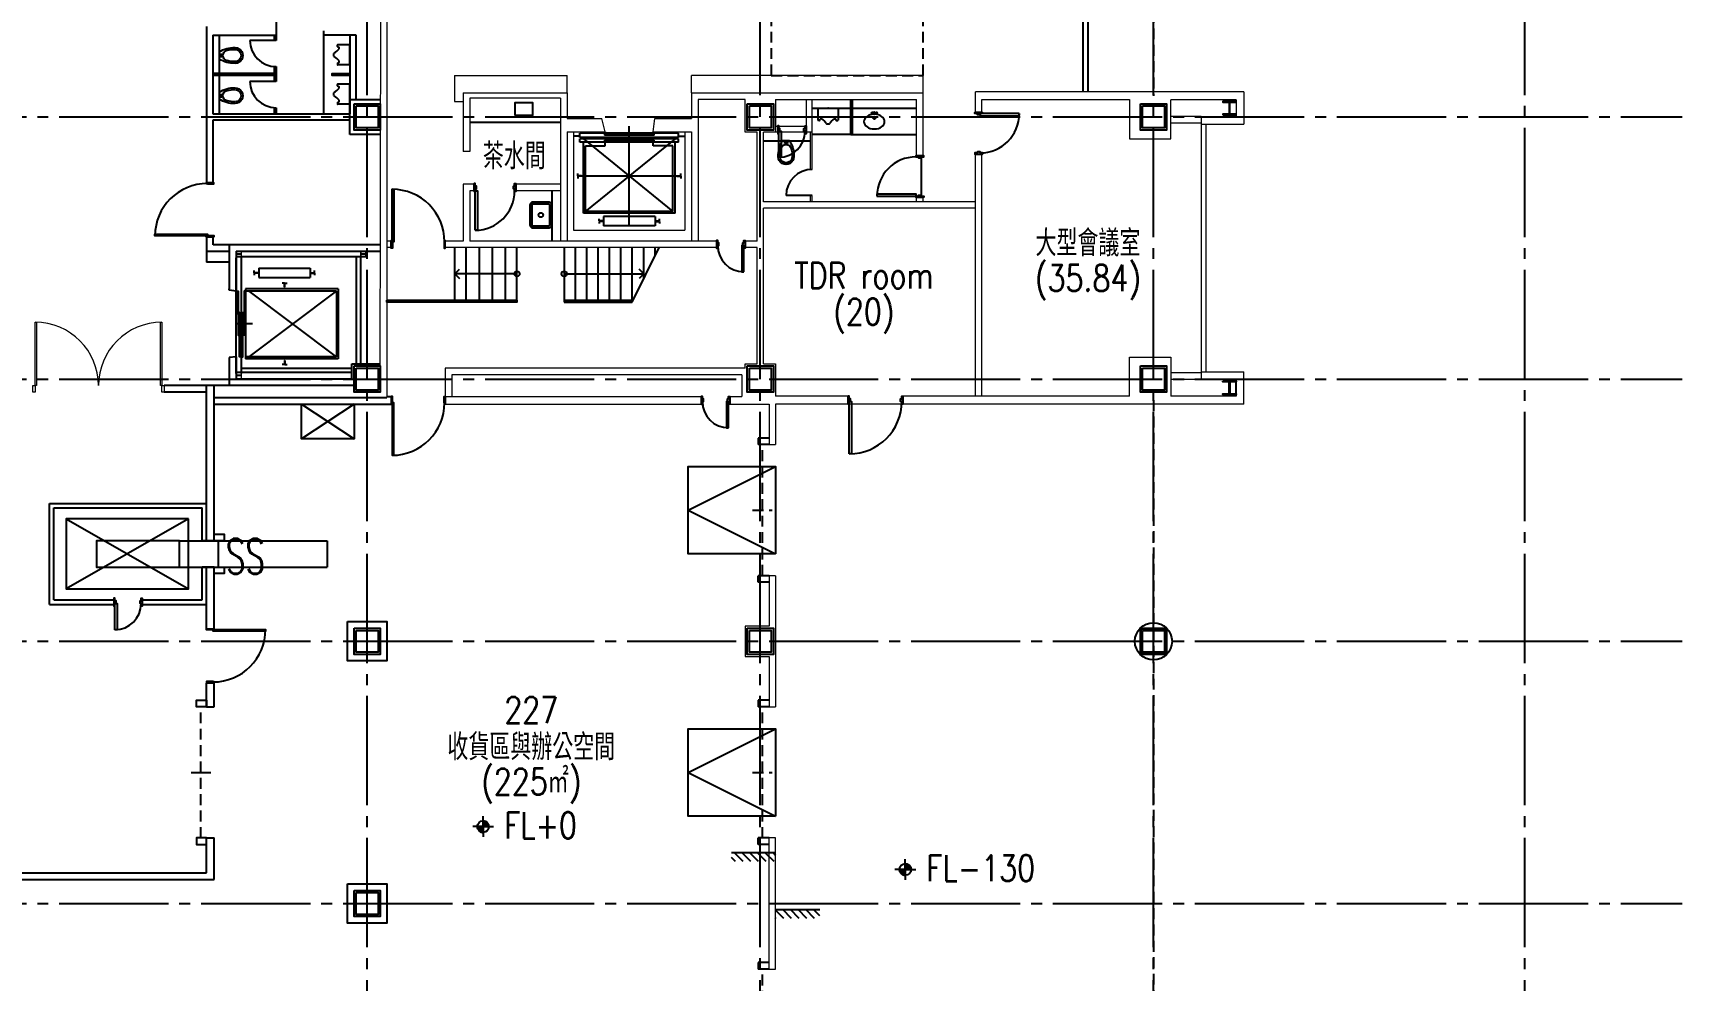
# Model space of a CAD drawing. Header units: millimetres. Extents: x -25195 to 195597, y 6477 to 112111.
# Drawn here: x 23595 to 27370, y 13775 to 15942 of the extents above; entities that cross this region are included whole.
import ezdxf
from ezdxf.enums import TextEntityAlignment as Align

# ---------------------------------------------------------------- set-up
doc = ezdxf.new("R2010")
doc.units = ezdxf.units.MM
doc.header["$LTSCALE"] = 100
doc.linetypes.add('X-N-FAB-L10$0$COL-CEN-LIN', pattern=[3.25, 2.5, -0.25, 0.25, -0.25])
doc.linetypes.add('X-N-FAB-L10$0$HIDDEN', pattern=[0.375, 0.25, -0.125])
for name, color, linetype in [('0-XREF', 7, 'Continuous'), ('X-N-FAB-L10$0$08', 8, 'Continuous'), ('X-N-FAB-L10$0$4', 8, 'Continuous'), ('X-N-FAB-L10$0$A-WALL-IN', 8, 'Continuous'), ('X-N-FAB-L10$0$BLOCK', 8, 'Continuous'), ('X-N-FAB-L10$0$CCL', 8, 'X-N-FAB-L10$0$COL-CEN-LIN'), ('X-N-FAB-L10$0$COL-S', 8, 'Continuous'), ('X-N-FAB-L10$0$DOOR', 8, 'Continuous'), ('X-N-FAB-L10$0$TXT-CODE', 8, 'Continuous')]:
    doc.layers.add(name, color=color, linetype=linetype)
doc.layers.add('X-N-FAB-L10$0$STEEL1', color=8, linetype='Continuous', lineweight=0)
doc.styles.add('X-N-FAB-L10$0$CHINA', font='simplex.shx', dxfattribs={"width": 0.75, "bigfont": 'chineset.shx'})
doc.styles.add('X-N-FAB-L10$0$JEH', font='SIMPLEX.shx', dxfattribs={"bigfont": 'genie.shx'})

# ---------------------------------------------------------------- blocks, each defined once
blk = doc.blocks.new('X-N-FAB-L10$0$A$C467ba2ca')
at = {"layer": 'X-N-FAB-L10$0$CCL'}
for p, q in [((-2650, 0), (-2650, 9160)), ((-1750, 0), (-1750, 9160)), ((-850, 0), (-850, 9160)), ((0, 0), (0, 9160)), ((-27730, 5150), (360, 5150)), ((-27730, 4550), (360, 4550)), ((-27730, 3950), (360, 3950)), ((-27730, 3350), (360, 3350))]:
    blk.add_line(p, q, dxfattribs=at)
at = {"layer": 'X-N-FAB-L10$0$COL-S'}
for points in [[(-2680, 5180), (-2620, 5180), (-2620, 5120), (-2680, 5120)], [(-2675, 5175), (-2625, 5175), (-2625, 5125), (-2675, 5125)], [(-1780, 5180), (-1720, 5180), (-1720, 5120), (-1780, 5120)], [(-1775, 5175), (-1725, 5175), (-1725, 5125), (-1775, 5125)], [(-880, 5180), (-820, 5180), (-820, 5120), (-880, 5120)], [(-875, 5175), (-825, 5175), (-825, 5125), (-875, 5125)], [(-2680, 4580), (-2620, 4580), (-2620, 4520), (-2680, 4520)], [(-2675, 4575), (-2625, 4575), (-2625, 4525), (-2675, 4525)], [(-1780, 4580), (-1720, 4580), (-1720, 4520), (-1780, 4520)], [(-1775, 4575), (-1725, 4575), (-1725, 4525), (-1775, 4525)], [(-880, 4580), (-820, 4580), (-820, 4520), (-880, 4520)], [(-875, 4575), (-825, 4575), (-825, 4525), (-875, 4525)], [(-2680, 3980), (-2620, 3980), (-2620, 3920), (-2680, 3920)], [(-2675, 3975), (-2625, 3975), (-2625, 3925), (-2675, 3925)], [(-1780, 3980), (-1720, 3980), (-1720, 3920), (-1780, 3920)], [(-1775, 3975), (-1725, 3975), (-1725, 3925), (-1775, 3925)], [(-880, 3980), (-820, 3980), (-820, 3920), (-880, 3920)], [(-875, 3975), (-825, 3975), (-825, 3925), (-875, 3925)], [(-2680, 3380), (-2620, 3380), (-2620, 3320), (-2680, 3320)], [(-2675, 3375), (-2625, 3375), (-2625, 3325), (-2675, 3325)]]:
    blk.add_lwpolyline(points, close=True, dxfattribs=at)
blk = doc.blocks.new('X-N-FAB-L10$0$A$C4DFC7D4D')
at = {"layer": 'X-N-FAB-L10$0$STEEL1'}
blk.add_lwpolyline([(0, 0), (0, 150), (11, 150), (11, 79), (139, 79), (139, 150), (150, 150), (150, 0), (139, 0), (139, 71), (11, 71), (11, 0)], close=True, dxfattribs=at)
blk = doc.blocks.new('X-N-FAB-L10$0$CIR')
blk.add_circle((0, 14.1), 10.5)
blk = doc.blocks.new('X-N-FAB-L10$0$A$C5b9bb6f0')
at = {"layer": 'X-N-FAB-L10$0$08', "linetype": 'X-N-FAB-L10$0$HIDDEN'}
for p, q in [((28829.1, 9254), (28829.1, 6962)), ((28829.1, 6266), (28829.1, 3374))]:
    blk.add_line(p, q, dxfattribs=at)
at = {"layer": 'X-N-FAB-L10$0$08'}
for p, q in [((26820.6, 7211), (26820.6, 7101)), ((26661.6, 7121), (26661.6, 6763.4)), ((26675.6, 7101), (26820.6, 7101)), ((26675.6, 7101), (26675.6, 6921)), ((26690.6, 7101), (26690.6, 7013)), ((26816.6, 7101), (26816.6, 7089)), ((26820.6, 7101), (26820.6, 7089)), ((26929.1, 7111), (26929.1, 7101)), ((27004.1, 7101), (26929.1, 7101)), ((26929.1, 7101), (26929.1, 6921)), ((26989.1, 7101), (26989.1, 6954)), ((27004.1, 6954), (27004.1, 7101)), ((26690.6, 7062.5), (26690.6, 7046.5)), ((26820.6, 7089), (26760.6, 7089)), ((26961.1, 7075.4), (26961.1, 7078.5)), ((26961.4, 7074.9), (26963.9, 7073.7)), ((26989.1, 7079), (26961.6, 7079)), ((26989.1, 7033), (26989.1, 7079)), ((26692.6, 7051.5), (26692.6, 7057.5)), ((26692.6, 7057.5), (26696.6, 7057.5)), ((26696.6, 7051.5), (26692.6, 7051.5)), ((26696.6, 7057.5), (26696.6, 7051.5)), ((26816.6, 7029), (26816.6, 7013)), ((26820.6, 7029), (26820.6, 7009)), ((26953.1, 7053.1), (26953.1, 7059)), ((26961.1, 7036.7), (26961.1, 7033.5)), ((26961.4, 7037.2), (26963.9, 7038.3)), ((26989.1, 7033), (26961.6, 7033)), ((26820.6, 7013), (26675.6, 7013)), ((26820.6, 7009), (26675.6, 7009)), ((26690.6, 7009), (26690.6, 6921)), ((26820.6, 6995), (26760.6, 6995)), ((26816.6, 7009), (26816.6, 6995)), ((26820.6, 7009), (26820.6, 6995)), ((26961.1, 6985.4), (26961.1, 6988.5)), ((26961.4, 6984.9), (26963.9, 6983.7)), ((26989.1, 6989), (26961.6, 6989)), ((26989.1, 6943), (26989.1, 6989)), ((26690.6, 6970.5), (26690.6, 6954.5)), ((26692.6, 6959.5), (26692.6, 6965.5)), ((26692.6, 6965.5), (26696.6, 6965.5)), ((26696.6, 6959.5), (26692.6, 6959.5)), ((26696.6, 6965.5), (26696.6, 6959.5)), ((26953.1, 6963.1), (26953.1, 6969)), ((26961.1, 6946.7), (26961.1, 6943.5)), ((26961.4, 6947.2), (26963.9, 6948.3)), ((26989.1, 6874), (26989.1, 6954)), ((26989.1, 6954), (27059.1, 6954)), ((26989.1, 6954), (27004.1, 6954)), ((26989.1, 6954), (26989.1, 6921)), ((28136.1, 6874), (28136.1, 6954)), ((28140.1, 6874), (28140.1, 6954)), ((26675.6, 6921), (26989.1, 6921)), ((26816.6, 6935), (26816.6, 6921)), ((26820.6, 6935), (26820.6, 6921)), ((26989.1, 6943), (26961.6, 6943)), ((28048.1, 6934), (28136.1, 6934)), ((28061.1, 6934), (28061.1, 6906.5)), ((28061.1, 6934), (28107.1, 6934)), ((28065.3, 6906.3), (28066.4, 6908.8)), ((28103, 6906.3), (28101.8, 6908.9)), ((28107.1, 6934), (28107.1, 6906.5)), ((28140.1, 6934), (28286.6, 6934)), ((26676.6, 6907), (26989.1, 6907)), ((26676.6, 6763.4), (26676.6, 6907)), ((26989.1, 6874), (26989.1, 6907)), ((27059.1, 6874), (26989.1, 6874)), ((27264.1, 6902), (27471.6, 6902)), ((27742.1, 6877), (27516.1, 6877)), ((27516.1, 6867), (27516.1, 6877)), ((27686.1, 6876), (27572.1, 6876)), ((27572.1, 6876), (27572.1, 6872.5)), ((27686.1, 6872.5), (27572.1, 6872.5)), ((27574.1, 6880), (27574.1, 6877)), ((27629.1, 6664.9), (27629.1, 6892.5)), ((27684.1, 6880), (27684.1, 6877)), ((27686.1, 6872.5), (27686.1, 6876)), ((27742.1, 6867), (27742.1, 6877)), ((27969.1, 6892), (27969.1, 6879)), ((28034.1, 6891.9), (28034.1, 6878.9)), ((28136.1, 6874), (28048.1, 6874)), ((28064.8, 6906), (28061.6, 6906)), ((28081.2, 6898), (28087.1, 6898)), ((28103.4, 6906), (28106.6, 6906)), ((28136.1, 6874), (28286.6, 6874)), ((27516.1, 6870), (27501.6, 6870)), ((27742.1, 6867), (27516.1, 6867)), ((27742.1, 6864), (27516.1, 6864)), ((27516.1, 6856), (27516.1, 6864)), ((27742.1, 6856), (27516.1, 6856)), ((27524.1, 6693.4), (27734.6, 6864)), ((27524.1, 6864), (27729.1, 6697.8)), ((27524.1, 6693.4), (27524.1, 6856)), ((27529.1, 6697.8), (27529.1, 6847.8)), ((27529.1, 6847.8), (27574.1, 6847.8)), ((27686.1, 6860.5), (27572.1, 6860.5)), ((27572.1, 6860.5), (27572.1, 6857)), ((27686.1, 6857), (27572.1, 6857)), ((27574.1, 6847.8), (27574.1, 6856)), ((27684.1, 6847.8), (27684.1, 6856)), ((27729.1, 6847.8), (27684.1, 6847.8)), ((27686.1, 6857), (27686.1, 6860.5)), ((27729.1, 6697.8), (27729.1, 6847.8)), ((27734.1, 6693.4), (27734.1, 6856)), ((27742.1, 6870), (27756.6, 6870)), ((27742.1, 6856), (27742.1, 6864)), ((27938.1, 6859), (28044.1, 6859)), ((27996.1, 6859), (27980.1, 6859)), ((27985.1, 6853), (27985.1, 6857)), ((27985.1, 6857), (27991.1, 6857)), ((27991.1, 6853), (27985.1, 6853)), ((27991.1, 6857), (27991.1, 6853)), ((26661.6, 6763.4), (26676.6, 6763.4)), ((26661.6, 6763.4), (26676.6, 6763.4)), ((27511.1, 6779.2), (27511.1, 6784.2)), ((27520.1, 6779.2), (27511.1, 6779.2)), ((27520.1, 6778.2), (27511.1, 6778.2)), ((27511.1, 6778.2), (27511.1, 6773.2)), ((27520.1, 6778.2), (27520.1, 6779.2)), ((27738.1, 6778.7), (27520.1, 6778.7)), ((27738.1, 6779.2), (27747.1, 6779.2)), ((27738.1, 6778.2), (27738.1, 6779.2)), ((27738.1, 6778.2), (27747.1, 6778.2)), ((27747.1, 6779.2), (27747.1, 6784.2)), ((27747.1, 6778.2), (27747.1, 6773.2)), ((27451.6, 6745), (27451.6, 6630)), ((27401.7, 6712.4), (27401.7, 6666.7)), ((27405.9, 6712.4), (27405.9, 6666.7)), ((27445.4, 6718.7), (27407.9, 6718.7)), ((27445.4, 6714.5), (27407.9, 6714.5)), ((27447.5, 6666.7), (27447.5, 6712.4)), ((27451.6, 6666.7), (27451.6, 6712.4)), ((27734.1, 6693.4), (27524.1, 6693.4)), ((27729.1, 6697.8), (27529.1, 6697.8)), ((27688.1, 6685.9), (27570.1, 6685.9)), ((27570.1, 6685.9), (27570.1, 6664.9)), ((27688.1, 6685.9), (27688.1, 6664.9)), ((27407.9, 6664.6), (27445.4, 6664.6)), ((27407.9, 6660.4), (27445.4, 6660.4)), ((27560.1, 6675.9), (27560.1, 6680.9)), ((27569.1, 6675.9), (27560.1, 6675.9)), ((27560.1, 6674.9), (27560.1, 6669.9)), ((27569.1, 6674.9), (27560.1, 6674.9)), ((27569.1, 6674.9), (27569.1, 6675.9)), ((27688.1, 6664.9), (27570.1, 6664.9)), ((27689.1, 6674.9), (27689.1, 6675.9)), ((27689.1, 6675.9), (27698.1, 6675.9)), ((27689.1, 6674.9), (27698.1, 6674.9)), ((27698.1, 6675.9), (27698.1, 6680.9)), ((27698.1, 6674.9), (27698.1, 6669.9)), ((26661.6, 6639.5), (26661.6, 6581.5)), ((26676.6, 6639.5), (26661.6, 6639.5)), ((26661.6, 6639.5), (26676.6, 6639.5)), ((26676.6, 6639.5), (26661.6, 6639.5)), ((26661.6, 6606.5), (26714.1, 6606.5)), ((26676.6, 6621.5), (26676.6, 6639.5)), ((27059.1, 6621.5), (26676.6, 6621.5)), ((26714.1, 6520.2), (26714.1, 6621.5)), ((26729.1, 6606.5), (27059.1, 6606.5)), ((26729.1, 6606.5), (26729.1, 6515.2)), ((27230.1, 6495), (27230.1, 6615)), ((27256.1, 6495), (27256.1, 6615)), ((27286.1, 6495), (27286.1, 6615)), ((27316.1, 6495), (27316.1, 6615)), ((27346.1, 6495), (27346.1, 6615)), ((27372.1, 6495), (27372.1, 6615)), ((27480.1, 6615), (27480.1, 6490)), ((27506.1, 6495), (27506.1, 6615)), ((27532.1, 6495), (27532.1, 6615)), ((27558.1, 6495), (27558.1, 6615)), ((27584.1, 6495), (27584.1, 6615)), ((27610.1, 6495), (27610.1, 6615)), ((27635.6, 6490), (27697.3, 6615)), ((27636.1, 6495), (27636.1, 6615)), ((27662.1, 6543.8), (27662.1, 6615)), ((27688.1, 6596.5), (27688.1, 6615)), ((26714.1, 6581.5), (26661.6, 6581.5)), ((27026.6, 6594), (26729.1, 6594)), ((26729.1, 6326.5), (26729.1, 6591.5)), ((26741.6, 6326.5), (26741.6, 6591.5)), ((27004.1, 6594), (27004.1, 6349)), ((27014.1, 6594), (27014.1, 6349)), ((26770.8, 6557.5), (26770.8, 6562.5)), ((26779.8, 6557.5), (26770.8, 6557.5)), ((26779.8, 6556.5), (26770.8, 6556.5)), ((26770.8, 6556.5), (26770.8, 6551.5)), ((26779.8, 6557.5), (26779.8, 6556.5)), ((26780.8, 6567.5), (26898.8, 6567.5)), ((26780.8, 6567.5), (26780.8, 6546.5)), ((26780.8, 6546.5), (26898.8, 6546.5)), ((26839.8, 6533.3), (26834.8, 6533.3)), ((26839.8, 6524.3), (26839.8, 6533.3)), ((26840.8, 6533.3), (26845.8, 6533.3)), ((26840.8, 6524.3), (26840.8, 6533.3)), ((26898.8, 6567.5), (26898.8, 6546.5)), ((26899.8, 6557.5), (26899.8, 6556.5)), ((26899.8, 6557.5), (26908.8, 6557.5)), ((26899.8, 6556.5), (26908.8, 6556.5)), ((26908.8, 6557.5), (26908.8, 6562.5)), ((26908.8, 6556.5), (26908.8, 6551.5)), ((27230.1, 6555), (27240.7, 6565.6)), ((27372.1, 6555), (27230.1, 6555)), ((27230.1, 6555), (27240.7, 6544.4)), ((27480.1, 6555), (27662.1, 6555)), ((27662.1, 6555), (27651.5, 6565.6)), ((27662.1, 6555), (27651.5, 6544.4)), ((26713.1, 6520.3), (26714.1, 6520.3)), ((26713.1, 6517.3), (26713.1, 6520.3)), ((26729.1, 6515.3), (26713.1, 6517.3)), ((26750.5, 6520.3), (26750.5, 6360.3)), ((26963.1, 6520.3), (26750.5, 6520.3)), ((26758.7, 6515.3), (26750.5, 6515.3)), ((26958.7, 6365.3), (26758.7, 6515.3)), ((26758.7, 6365.3), (26958.7, 6515.3)), ((26958.7, 6515.3), (26758.7, 6515.3)), ((26758.7, 6515.3), (26758.7, 6515.3)), ((26840.8, 6524.3), (26839.8, 6524.3)), ((26958.7, 6515.3), (26958.7, 6365.3)), ((26963.1, 6520.3), (26963.1, 6360.3)), ((27480.1, 6495), (27638.1, 6495)), ((27480.1, 6490), (27635.6, 6490)), ((26766.8, 6440.2), (26729.2, 6440.2)), ((26729.1, 6365.3), (26713.1, 6363.3)), ((26713.1, 6363.3), (26713.1, 6360.3)), ((26713.1, 6360.3), (26714.1, 6360.3)), ((26714.1, 6299), (26714.1, 6360.3)), ((26729.1, 6365.3), (26729.1, 6314)), ((26758.7, 6365.3), (26750.5, 6365.3)), ((26963.1, 6360.3), (26750.5, 6360.3)), ((26958.7, 6365.3), (26758.7, 6365.3)), ((26758.7, 6365.3), (26758.7, 6365.3)), ((26839.8, 6347.3), (26834.8, 6347.3)), ((26840.8, 6356.3), (26839.8, 6356.3)), ((26839.8, 6356.3), (26839.8, 6347.3)), ((26840.8, 6356.3), (26840.8, 6347.3)), ((26840.8, 6347.3), (26845.8, 6347.3)), ((26994.1, 6349), (27059.1, 6349)), ((26994.1, 6314), (26994.1, 6349)), ((26994.1, 6329), (26729.1, 6329)), ((26994.1, 6314), (26729.1, 6314)), ((26741.6, 6339), (26994.1, 6339)), ((29018.1, 6275), (29018.1, 6313)), ((27059.1, 6299), (27054.1, 6299)), ((26879.1, 6257), (26999.1, 6177)), ((26999.1, 6257), (26879.1, 6177)), ((27764.1, 6014), (27964.1, 6114)), ((27764.1, 6014), (27964.1, 5914)), ((26619.8, 5994), (26339.7, 5834)), ((26339.7, 5994), (26619.8, 5834)), ((26599.8, 5944), (26937.8, 5944)), ((26678.6, 5944), (26651.6, 5944)), ((26937.8, 5944), (26937.8, 5884)), ((26599.8, 5884), (26937.8, 5884)), ((26678.6, 5884), (26651.6, 5884)), ((27764.1, 5414), (27964.1, 5514)), ((27764.1, 5414), (27964.1, 5314)), ((27964.1, 5230.1), (27863.1, 5230.1)), ((27872.1, 5210.1), (27863.1, 5219.2)), ((27889.8, 5210.1), (27869.8, 5230.1)), ((27907.5, 5210.1), (27887.5, 5230.1)), ((27925.2, 5210.1), (27905.2, 5230.1)), ((27942.8, 5210.1), (27922.8, 5230.1)), ((27960.5, 5210.1), (27940.5, 5230.1)), ((27964.1, 5224.2), (27958.2, 5230.1)), ((27964.1, 5100.1), (28065.2, 5100.1)), ((27982.6, 5080.1), (27964.1, 5098.6)), ((28000.3, 5080.1), (27980.3, 5100.1)), ((28018, 5080.1), (27998, 5100.1)), ((28035.7, 5080.1), (28015.7, 5100.1)), ((28053.3, 5080.1), (28033.3, 5100.1)), ((28065.2, 5086), (28051, 5100.1)), ((27964.9, 5080.1), (27964.1, 5080.9))]:
    blk.add_line(p, q, dxfattribs=at)
blk.add_lwpolyline([(26989.1, 7009), (26949.1, 7009), (26949.1, 7013), (26989.1, 7013)], dxfattribs=at)
for points in [[(27367.6, 6917), (27367.6, 6947), (27407.6, 6947), (27407.6, 6917)], [(26660.3, 6761.5), (26663.3, 6761.5), (26663.3, 6760.5), (26677.9, 6760.5), (26677.9, 6763.4), (26660.3, 6763.4)], [(26663.3, 6641.5), (26543.3, 6641.5), (26543.3, 6645.4), (26663.3, 6645.4)], [(26660.3, 6641.5), (26663.3, 6641.5), (26663.3, 6642.5), (26677.9, 6642.5), (26677.9, 6639.5), (26660.3, 6639.5)], [(26730.5, 6463.6), (26730.5, 6515.3), (26733.5, 6515.3), (26733.5, 6463.6)], [(26750.5, 6463.6), (26750.5, 6515.3), (26747.5, 6515.3), (26747.5, 6463.6)], [(27074.1, 6495), (27372.1, 6495), (27372.1, 6490), (27074.1, 6490), (27074.1, 6495)], [(26733.5, 6466.1), (26733.5, 6414.4), (26736.5, 6414.4), (26736.5, 6466.1)], [(26747.5, 6466.1), (26747.5, 6414.4), (26744.5, 6414.4), (26744.5, 6466.1)], [(26739.5, 6416.9), (26739.5, 6365.2), (26736.5, 6365.2), (26736.5, 6416.9)], [(26741.5, 6416.9), (26741.5, 6365.2), (26744.5, 6365.2), (26744.5, 6416.9)], [(26999.1, 6344), (27059.1, 6344), (27059.1, 6284), (26999.1, 6284)], [(27004.1, 6339), (27054.1, 6339), (27054.1, 6289), (27004.1, 6289)], [(26879.1, 6257), (26999.1, 6257), (26999.1, 6177), (26879.1, 6177)], [(27964.1, 5914), (27764.1, 5914), (27764.1, 6114), (27964.1, 6114)], [(26619.8, 5994), (26339.7, 5994), (26339.7, 5834), (26619.8, 5834)], [(26599.8, 5944), (26409.8, 5944), (26409.8, 5884), (26599.8, 5884)], [(26984.1, 5759), (27074.1, 5759), (27074.1, 5669), (26984.1, 5669)], [(28800.6, 5742.5), (28857.6, 5742.5), (28857.6, 5685.5), (28800.6, 5685.5)], [(28804.1, 5739), (28854.1, 5739), (28854.1, 5689), (28804.1, 5689)], [(27964.1, 5314), (27764.1, 5314), (27764.1, 5514), (27964.1, 5514)], [(26984.1, 5159), (27074.1, 5159), (27074.1, 5069), (26984.1, 5069)]]:
    blk.add_lwpolyline(points, close=True, dxfattribs=at)
for points in [[(28988.1, 6919), (29018.1, 6919), (29018.1, 6920.5), (29004.5, 6920.5, -0.414214), (29003.6, 6921.4), (29003.6, 6946.7, -0.414214), (29004.5, 6947.5), (29018.1, 6947.5), (29018.1, 6949), (28988.1, 6949), (28988.1, 6947.5), (29001.8, 6947.5, -0.414214), (29002.6, 6946.7), (29002.6, 6921.4, -0.414214), (29001.8, 6920.5), (28988.1, 6920.5), (28988.1, 6919)], [(28988.1, 6309), (29018.1, 6309), (29018.1, 6307.5), (29004.5, 6307.5, 0.414214), (29003.6, 6306.7), (29003.6, 6281.4, 0.414214), (29004.5, 6280.5), (29018.1, 6280.5), (29018.1, 6279), (28988.1, 6279), (28988.1, 6280.5), (29001.8, 6280.5, 0.414214), (29002.6, 6281.4), (29002.6, 6306.7, 0.414214), (29001.8, 6307.5), (28988.1, 6307.5), (28988.1, 6309)]]:
    blk.add_lwpolyline(points, format="xyb", close=True, dxfattribs=at)
for centre, radius in [((26989.1, 7056), 0.2), ((26989.1, 6966), 0.2), ((28084.1, 6934), 0.2), ((27372.1, 6555), 6), ((27480.1, 6555), 6), ((28829.1, 5714), 42.5)]:
    blk.add_circle(centre, radius, dxfattribs=at)
for centre, radius, start, end in [((26820.6, 7089), 60, 180, 270), ((26954.6, 7059), 1.5, 122.255, 180), ((26930.1, 7097.9), 44.5, 302.256, 321.287), ((26961.6, 7078.5), 0.5, 90, 180), ((26961.6, 7075.4), 0.5, 180, 245.373), ((26962.9, 7071.6), 2.4, 321.287, 65.3743), ((26954.6, 7053.1), 1.5, 180, 237.745), ((26930.1, 7014.2), 44.5, 38.7129, 57.7443), ((26961.6, 7036.7), 0.5, 114.627, 180), ((26961.6, 7033.5), 0.5, 180, 270), ((26962.9, 7040.5), 2.4, 294.626, 38.7131), ((26820.6, 6995), 60, 180, 270), ((26961.6, 6988.5), 0.5, 90, 180), ((26961.6, 6985.4), 0.5, 180, 245.373), ((26962.9, 6981.6), 2.4, 321.287, 65.3743), ((26954.6, 6969), 1.5, 122.255, 180), ((26954.6, 6963.1), 1.5, 180, 237.745), ((26930.1, 7007.9), 44.5, 302.256, 321.287), ((26930.1, 6924.2), 44.5, 38.7129, 57.7443), ((26961.6, 6946.7), 0.5, 114.627, 180), ((26962.9, 6950.5), 2.4, 294.626, 38.7131), ((26961.6, 6943.5), 0.5, 180, 270), ((28068.6, 6907.8), 2.4, 51.2869, 155.374), ((28042.3, 6875), 44.5, 32.2557, 51.2871), ((28126, 6875), 44.5, 128.713, 147.744), ((28099.7, 6907.8), 2.4, 24.6257, 128.713), ((28061.6, 6906.5), 0.5, 180, 270), ((28064.8, 6906.5), 0.5, 270, 335.373), ((28081.2, 6899.5), 1.5, 212.255, 270), ((28087.1, 6899.5), 1.5, 270, 327.745), ((28103.4, 6906.5), 0.5, 204.627, 270), ((28106.6, 6906.5), 0.5, 270, 0), ((26663.3, 6641.5), 120, 90, 180)]:
    blk.add_arc(centre, radius, start, end, dxfattribs=at)
at = {"layer": 'X-N-FAB-L10$0$08', "extrusion": (0, 0, -1)}
for centre, major_axis, start_param, end_param in [((26724.4, 7010.9), (43.6, 43.6), 4.919273, 5.534407), ((26710.7, 7054.5), (-8.5, 8.5), 4.096184, 6.89939), ((26724.4, 7010.9), (40.8, 40.8), 5.221521, 5.534407), ((26726.6, 7054.5), (12.7, 12.7), 5.497787, 8.63938), ((26726.6, 7054.5), (9.9, 9.9), 5.497787, 8.63938), ((26724.4, 7098.2), (-43.6, 43.6), 3.890371, 4.505505), ((26724.4, 7098.2), (-40.8, 40.8), 3.890371, 4.203257), ((26724.4, 6918.9), (43.6, 43.6), 4.919273, 5.534407), ((26724.4, 7006.2), (-43.6, 43.6), 3.890371, 4.505505), ((26710.7, 6962.5), (-8.5, 8.5), 4.096184, 6.89939), ((26724.4, 6918.9), (40.8, 40.8), 5.221521, 5.534407), ((26724.4, 7006.2), (-40.8, 40.8), 3.890371, 4.203257), ((26726.6, 6962.5), (12.7, 12.7), 5.497787, 8.63938), ((26726.6, 6962.5), (9.9, 9.9), 5.497787, 8.63938), ((28031.8, 6825.3), (9.2, 61), 4.525666, 5.1408), ((28031.8, 6825.3), (2.2, 57.7), 4.636853, 4.949739), ((27988.1, 6839), (-8.5, 8.5), 5.66698, 8.470187), ((27944.5, 6825.3), (-43.6, 43.6), 1.777681, 2.392815), ((27944.5, 6825.3), (-40.8, 40.8), 2.079929, 2.392815), ((27988.1, 6823), (-12.7, 12.7), 2.356194, 5.497787), ((27988.1, 6823), (-9.9, 9.9), 2.356194, 5.497787)]:
    blk.add_ellipse(centre, major_axis=major_axis, ratio=1, start_param=start_param, end_param=end_param, dxfattribs=at)
at = {"layer": 'X-N-FAB-L10$0$08'}
for centre, major_axis in [((28185.1, 6923.8), (-1, 1)), ((28190.1, 6912.1), (-2.13, 2.13)), ((28190.1, 6923.8), (1.07, 1.07)), ((28195.1, 6923.8), (-1, 1)), ((27426.7, 6689.5), (3.68, 3.68))]:
    blk.add_ellipse(centre, major_axis=major_axis, ratio=1, dxfattribs=at)
for centre, major_axis, start_param, end_param in [((27407.9, 6712.4), (-4.41, 4.41), -0.785398, 0.785398), ((27407.9, 6712.4), (-1.47, 1.47), -0.785398, 0.785398), ((27445.4, 6712.4), (4.41, 4.41), 5.497787, 7.068583), ((27445.4, 6712.4), (1.47, 1.47), 5.497787, 7.068583), ((27407.9, 6666.7), (4.41, 4.41), 2.356194, 3.926991), ((27407.9, 6666.7), (-1.47, 1.47), 0.785398, 2.356194), ((27445.4, 6666.7), (1.47, 1.47), 3.926991, 5.497787), ((27445.4, 6666.7), (4.41, 4.41), 3.926991, 5.497787)]:
    blk.add_ellipse(centre, major_axis=major_axis, ratio=1, start_param=start_param, end_param=end_param, dxfattribs=at)
for p in [(26989.1, 7056), (26989.1, 6966), (28084.1, 6934)]:
    blk.add_point(p, dxfattribs=at)
at = {"layer": 'X-N-FAB-L10$0$A-WALL-IN', "lineweight": 0}
for p, q in [((27059.1, 6299), (27062.1, 8154)), ((27074.1, 8154), (27074.1, 6272)), ((27229.1, 7009), (27486.6, 7009)), ((27229.1, 7009), (27229.1, 6949)), ((27486.6, 6969), (27486.6, 7009)), ((28301.6, 7009), (27771.6, 7009)), ((27771.6, 6969), (27771.6, 7009)), ((28301.6, 6969), (28301.6, 7009)), ((27229.1, 6949), (27249.1, 6949)), ((27249.1, 6969), (27486.6, 6969)), ((27249.1, 6969), (27249.1, 6835)), ((27471.6, 6957), (27264.1, 6957)), ((27264.1, 6957), (27264.1, 6835)), ((27471.6, 6957), (27471.6, 6630)), ((27486.6, 6969), (27486.6, 6910)), ((27771.6, 6969), (28301.6, 6969)), ((27771.6, 6969), (27771.6, 6910)), ((27786.6, 6954), (27786.6, 6630)), ((27894.1, 6954), (27786.6, 6954)), ((27894.1, 6879), (27894.1, 6954)), ((27964.1, 6954), (27964.1, 6879)), ((27964.1, 6954), (28286.6, 6954)), ((28035.1, 6892), (28035.1, 6954)), ((28048.1, 6879), (28048.1, 6954)), ((28286.6, 6825), (28286.6, 6954)), ((28301.6, 6825), (28301.6, 6969)), ((28679.1, 6971), (28421.6, 6971)), ((28421.6, 6924), (28421.6, 6971)), ((28436.6, 6954), (28774.1, 6954)), ((28436.6, 6924), (28436.6, 6954)), ((29036.1, 6971), (28679.1, 6971)), ((28774.1, 6954), (28774.1, 6864)), ((28869.1, 6864), (28869.1, 6953)), ((29018.1, 6953), (28869.1, 6953)), ((29018.1, 6953), (29018.1, 6915)), ((29036.1, 6971), (29036.1, 6897)), ((27486.6, 6910), (27566.1, 6910)), ((27574.1, 6880), (27566.1, 6910)), ((27684.1, 6880), (27687.9, 6910)), ((27687.9, 6910), (27771.6, 6910)), ((28938.1, 6915), (28869.1, 6915)), ((28938.1, 6915), (28938.1, 6313)), ((28938.1, 6915), (29018.1, 6915)), ((27486.6, 6880), (27486.6, 6630)), ((27486.6, 6880), (27574.1, 6880)), ((27501.6, 6880), (27501.6, 6655)), ((27684.1, 6880), (27771.6, 6880)), ((27756.6, 6880), (27756.6, 6655)), ((27771.6, 6880), (27771.6, 6630)), ((27921.6, 6879), (27894.1, 6879)), ((27921.6, 6630), (27921.6, 6879)), ((27964.1, 6879), (27936.6, 6879)), ((27936.6, 6720), (27936.6, 6879)), ((28035.1, 6892), (27964.1, 6892)), ((28048.1, 6879), (27964.1, 6879)), ((28044.1, 6793.9), (28044.1, 6879)), ((28048.1, 6794), (28048.1, 6879)), ((28938.1, 6900), (28869.1, 6900)), ((28938.1, 6897), (29036.1, 6897)), ((28949.1, 6897), (28949.1, 6331)), ((27264.1, 6835), (27249.1, 6835)), ((28774.1, 6864), (28869.1, 6864)), ((28421.6, 6275), (28421.6, 6829)), ((28436.6, 6275), (28436.6, 6829)), ((27249.1, 6760), (27249.1, 6630)), ((27274.1, 6760), (27249.1, 6760)), ((27471.6, 6760), (27369.1, 6760)), ((27264.1, 6745), (27264.1, 6630)), ((27274.1, 6745), (27264.1, 6745)), ((27471.6, 6745), (27369.1, 6745)), ((28421.6, 6720), (27936.6, 6720)), ((28044.1, 6720), (28044.1, 6734)), ((28048.1, 6720), (28048.1, 6734)), ((28286.6, 6720), (28286.6, 6730)), ((28301.6, 6720), (28301.6, 6730)), ((27936.6, 6349), (27936.6, 6705)), ((28421.6, 6705), (27936.6, 6705)), ((27501.6, 6655), (27756.6, 6655)), ((27084.1, 6630), (27074.1, 6630)), ((27084.1, 6615), (27074.1, 6615)), ((27249.1, 6630), (27208, 6630)), ((27829.1, 6615), (27208, 6615)), ((27829.1, 6630), (27264.1, 6630)), ((27771.6, 6630), (27486.6, 6630)), ((27921.6, 6630), (27894.1, 6630)), ((27921.6, 6615), (27894.1, 6615)), ((27921.6, 6349), (27921.6, 6615)), ((27936.6, 6349), (27964.1, 6349)), ((27964.1, 6349), (27964.1, 6275)), ((28774.1, 6364), (28869.1, 6364)), ((28774.1, 6275), (28774.1, 6364)), ((28869.1, 6364), (28869.1, 6275)), ((27894.1, 6339), (27208, 6339)), ((27208, 6339), (27208, 6257)), ((27886.6, 6324), (27223, 6324)), ((27223, 6324), (27223, 6274)), ((27886.6, 6324), (27886.6, 6274)), ((28938.1, 6328), (28869.1, 6328)), ((28938.1, 6313), (28869.1, 6313)), ((28938.1, 6331), (29036.1, 6331)), ((28938.1, 6313), (29018.1, 6313)), ((29036.1, 6257), (29036.1, 6331)), ((27208, 6274), (27794.1, 6274)), ((27859.1, 6274), (27886.6, 6274)), ((28130.4, 6275), (27964.1, 6275)), ((28774.1, 6275), (28255.4, 6275)), ((29018.1, 6275), (28869.1, 6275)), ((27208, 6257), (27794.1, 6257)), ((27859.1, 6257), (27949.1, 6257)), ((27949.1, 6257), (27949.1, 6164)), ((29036.1, 6257), (27964.1, 6257)), ((27964.1, 6257), (27964.1, 6164)), ((27964.1, 5864), (27949.1, 5864)), ((27949.1, 5864), (27949.1, 5749)), ((27964.1, 5864), (27964.1, 5564)), ((27949.1, 5679), (27949.1, 5564)), ((27964.1, 5264), (27949.1, 5264)), ((27949.1, 4964), (27949.1, 5264)), ((27964.1, 4964), (27964.1, 5264))]:
    blk.add_line(p, q, dxfattribs=at)
at = {"layer": 'X-N-FAB-L10$0$A-WALL-IN'}
for p, q in [((27004.1, 6299), (26661.6, 6299)), ((26661.6, 5944), (26661.6, 6299)), ((26678.6, 5944), (26678.6, 6299)), ((26678.6, 6272), (27074.1, 6272)), ((27074.1, 6274), (27084.1, 6274)), ((26678.6, 6257), (27074.1, 6257)), ((27074.1, 6257), (27084.1, 6257)), ((26301.7, 6029.4), (26661.6, 6029.4)), ((26301.7, 5798.6), (26301.7, 6029.4)), ((26311.7, 6019.4), (26651.6, 6019.4)), ((26311.7, 5808.6), (26311.7, 6019.4)), ((26651.6, 5944), (26651.6, 6019.4)), ((26651.6, 5808.6), (26651.6, 5884)), ((26661.6, 5742.9), (26661.6, 5884)), ((26678.6, 5742.9), (26678.6, 5884)), ((26301.7, 5798.6), (26449.2, 5798.6)), ((26311.7, 5808.6), (26449.2, 5808.6)), ((26514.2, 5808.6), (26651.6, 5808.6)), ((26514.2, 5798.6), (26661.6, 5798.6)), ((26661.6, 5564), (26661.6, 5617.9)), ((26678.6, 5564), (26678.6, 5617.9)), ((26661.6, 5184), (26661.6, 5264)), ((26678.6, 5169), (26678.6, 5264))]:
    blk.add_line(p, q, dxfattribs=at)
at = {"layer": 'X-N-FAB-L10$0$A-WALL-IN', "lineweight": 0}
for points in [[(27894.1, 6339), (27894.1, 6349)], [(27894.1, 6349), (27921.6, 6349)], [(27949.1, 6164), (27964.1, 6164)], [(27949.1, 5749), (27894.1, 5749), (27894.1, 5679), (27949.1, 5679)], [(27949.1, 5564), (27964.1, 5564)], [(27949.1, 4964), (27964.1, 4964)]]:
    blk.add_lwpolyline(points, dxfattribs=at)
at = {"layer": 'X-N-FAB-L10$0$DOOR'}
for p, q in [((28421.6, 6924), (28436.6, 6924)), ((28436.1, 6924), (28421.6, 6924)), ((28436.9, 6924), (28424.9, 6924)), ((28286.6, 6825), (28301.6, 6825)), ((28297.1, 6822.5), (28297.1, 6732.5)), ((28421.6, 6829), (28436.6, 6829)), ((27274.1, 6745), (27274.1, 6760)), ((27369.1, 6745), (27369.1, 6760)), ((28048.1, 6734), (27988.1, 6734)), ((28286.6, 6730), (28301.6, 6730)), ((27084.1, 6615), (27084.1, 6630)), ((27208, 6615), (27208, 6630)), ((27829.1, 6630), (27829.1, 6615)), ((27894.1, 6630), (27894.1, 6615)), ((27084.1, 6274), (27084.1, 6257)), ((27794.1, 6274), (27794.1, 6257)), ((27859.1, 6274), (27859.1, 6257)), ((28130.4, 6257), (28130.4, 6275)), ((28255.4, 6275), (28255.4, 6257)), ((28255.4, 6273.5), (28255.4, 6258.5)), ((27924.1, 6179), (27924.1, 6164)), ((27949.1, 6179), (27924.1, 6179)), ((27949.1, 6164), (27924.1, 6164)), ((26688.6, 5884), (26688.6, 5944)), ((27949.1, 5864), (27924.1, 5864)), ((27924.1, 5849), (27924.1, 5864)), ((27949.1, 5849), (27924.1, 5849)), ((26449.2, 5808.6), (26449.2, 5798.6)), ((26514.2, 5808.6), (26514.2, 5798.6)), ((26660.9, 5742.9), (26677.9, 5742.9)), ((26660.9, 5619), (26677.9, 5619)), ((26661.6, 5564), (26678.6, 5564)), ((26626.1, 5414), (26671.1, 5414)), ((26661.6, 5264), (26678.6, 5264))]:
    blk.add_line(p, q, dxfattribs=at)
at = {"layer": 'X-N-FAB-L10$0$DOOR', "linetype": 'X-N-FAB-L10$0$HIDDEN'}
for p, q in [((27934.1, 5864), (27934.1, 6164)), ((27911.6, 6014), (27956.6, 6014)), ((26648.6, 5264), (26648.6, 5564)), ((27949.1, 5579), (27924.1, 5579)), ((27924.1, 5579), (27924.1, 5564)), ((27949.1, 5564), (27924.1, 5564)), ((27934.1, 5264), (27934.1, 5564)), ((27911.6, 5414), (27956.6, 5414)), ((27949.1, 5264), (27924.1, 5264)), ((27924.1, 5249), (27924.1, 5264)), ((27949.1, 5249), (27924.1, 5249)), ((27949.1, 4979), (27924.1, 4979)), ((27924.1, 4979), (27924.1, 4964)), ((27949.1, 4964), (27924.1, 4964)), ((27934.1, 4664), (27934.1, 4964))]:
    blk.add_line(p, q, dxfattribs=at)
at = {"layer": 'X-N-FAB-L10$0$DOOR'}
for points in [[(28434.9, 6924), (28438.1, 6924), (28438.1, 6921.5), (28432.1, 6921.5), (28432.1, 6919), (28426.1, 6919), (28426.1, 6921.5), (28420.1, 6921.5), (28420.1, 6924), (28423.3, 6924)], [(28522, 6921.5), (28432.1, 6921.5), (28432.1, 6916.5), (28522, 6916.5)], [(27969.1, 6878.7), (27969.1, 6875.5), (27971.6, 6875.5), (27971.6, 6881.5), (27974.1, 6881.5), (27974.1, 6887.5), (27971.6, 6887.5), (27971.6, 6893.5), (27969.1, 6893.5), (27969.1, 6890.3)], [(27971.6, 6821.6), (27971.6, 6881.5), (27976.6, 6881.5), (27976.6, 6821.6)], [(28034.1, 6878.7), (28034.1, 6875.5), (28031.6, 6875.5), (28031.6, 6881.5), (28029.1, 6881.5), (28029.1, 6887.5), (28031.6, 6887.5), (28031.6, 6893.5), (28034.1, 6893.5), (28034.1, 6890.3)], [(28434.9, 6829), (28438.1, 6829), (28438.1, 6831.5), (28432.1, 6831.5), (28432.1, 6834), (28426.1, 6834), (28426.1, 6831.5), (28420.1, 6831.5), (28420.1, 6829), (28423.3, 6829)], [(28288.3, 6825), (28285.1, 6825), (28285.1, 6822.5), (28291.1, 6822.5), (28291.1, 6820), (28297.1, 6820), (28297.1, 6822.5), (28303.1, 6822.5), (28303.1, 6825), (28299.9, 6825)], [(27274.1, 6746.7), (27274.1, 6743.5), (27276.6, 6743.5), (27276.6, 6749.5), (27279.1, 6749.5), (27279.1, 6755.5), (27276.6, 6755.5), (27276.6, 6761.5), (27274.1, 6761.5), (27274.1, 6758.3)], [(27369.1, 6746.7), (27369.1, 6743.5), (27366.6, 6743.5), (27366.6, 6749.5), (27364.1, 6749.5), (27364.1, 6755.5), (27366.6, 6755.5), (27366.6, 6761.5), (27369.1, 6761.5), (27369.1, 6758.3)], [(27086.1, 6628.4), (27086.1, 6748.4), (27090, 6748.4), (27090, 6628.4)], [(27276.6, 6654.6), (27276.6, 6744.5), (27281.6, 6744.5), (27281.6, 6654.6)], [(28196.2, 6732.5), (28286.1, 6732.5), (28286.1, 6737.5), (28196.2, 6737.5)], [(28288.3, 6730), (28285.1, 6730), (28285.1, 6732.5), (28291.1, 6732.5), (28291.1, 6735), (28297.1, 6735), (28297.1, 6732.5), (28303.1, 6732.5), (28303.1, 6730), (28299.9, 6730)], [(27086.1, 6631.3), (27086.1, 6628.4), (27087.1, 6628.4), (27087.1, 6613.8), (27084.1, 6613.8), (27084.1, 6631.3)], [(27206.1, 6631.3), (27206.1, 6628.4), (27205.1, 6628.4), (27205.1, 6613.8), (27208, 6613.8), (27208, 6631.3)], [(27829.1, 6616.7), (27829.1, 6613.5), (27831.6, 6613.5), (27831.6, 6619.5), (27834.1, 6619.5), (27834.1, 6625.5), (27831.6, 6625.5), (27831.6, 6631.5), (27829.1, 6631.5), (27829.1, 6628.3)], [(27891.6, 6559.6), (27891.6, 6619.5), (27886.6, 6619.5), (27886.6, 6559.6)], [(27894.1, 6616.7), (27894.1, 6613.5), (27891.6, 6613.5), (27891.6, 6619.5), (27889.1, 6619.5), (27889.1, 6625.5), (27891.6, 6625.5), (27891.6, 6631.5), (27894.1, 6631.5), (27894.1, 6628.3)], [(27086.1, 6256.8), (27086.1, 6259.7), (27087.1, 6259.7), (27087.1, 6274.3), (27084.1, 6274.3), (27084.1, 6256.8)], [(27206.1, 6256.8), (27206.1, 6259.7), (27205.1, 6259.7), (27205.1, 6274.3), (27208, 6274.3), (27208, 6256.8)], [(27794.1, 6259.7), (27794.1, 6256.5), (27796.6, 6256.5), (27796.6, 6262.5), (27799.1, 6262.5), (27799.1, 6268.5), (27796.6, 6268.5), (27796.6, 6274.5), (27794.1, 6274.5), (27794.1, 6271.3)], [(27859.1, 6259.7), (27859.1, 6256.5), (27856.6, 6256.5), (27856.6, 6262.5), (27854.1, 6262.5), (27854.1, 6268.5), (27856.6, 6268.5), (27856.6, 6274.5), (27859.1, 6274.5), (27859.1, 6271.3)], [(28130.4, 6260.2), (28130.4, 6257), (28132.9, 6257), (28132.9, 6263), (28135.4, 6263), (28135.4, 6269), (28132.9, 6269), (28132.9, 6275), (28130.4, 6275), (28130.4, 6271.8)], [(28255.4, 6260.2), (28255.4, 6257), (28252.9, 6257), (28252.9, 6263), (28250.4, 6263), (28250.4, 6269), (28252.9, 6269), (28252.9, 6275), (28255.4, 6275), (28255.4, 6271.8)], [(27086.1, 6259.7), (27086.1, 6139.7), (27090, 6139.7), (27090, 6259.7)], [(27856.6, 6202.6), (27856.6, 6262.5), (27851.6, 6262.5), (27851.6, 6202.6)], [(28132.9, 6143.1), (28132.9, 6263), (28137.9, 6263), (28137.9, 6143.1)], [(26678.6, 5959), (26701.6, 5959), (26701.6, 5944), (26678.6, 5944)], [(26678.6, 5884), (26701.6, 5884), (26701.6, 5869), (26678.6, 5869)], [(26449.2, 5797.6), (26449.2, 5794.4), (26451.7, 5794.4), (26451.7, 5800.4), (26454.2, 5800.4), (26454.2, 5806.4), (26451.7, 5806.4), (26451.7, 5812.4), (26449.2, 5812.4), (26449.2, 5809.2)], [(26451.7, 5740.5), (26451.7, 5800.4), (26456.7, 5800.4), (26456.7, 5740.5)], [(26514.2, 5797.6), (26514.2, 5794.4), (26511.7, 5794.4), (26511.7, 5800.4), (26509.2, 5800.4), (26509.2, 5806.4), (26511.7, 5806.4), (26511.7, 5812.4), (26514.2, 5812.4), (26514.2, 5809.2)], [(26679.2, 5741), (26676.3, 5741), (26676.3, 5740), (26661.6, 5740), (26661.6, 5742.9), (26679.2, 5742.9)], [(26676.3, 5741), (26796.3, 5741), (26796.3, 5737.1), (26676.3, 5737.1)], [(26679.2, 5621), (26676.3, 5621), (26676.3, 5622), (26661.6, 5622), (26661.6, 5619), (26679.2, 5619)], [(26661.6, 5564), (26638.6, 5564), (26638.6, 5579), (26661.6, 5579)], [(26661.6, 5264), (26638.6, 5264), (26638.6, 5249), (26661.6, 5249)]]:
    blk.add_lwpolyline(points, close=True, dxfattribs=at)
for centre, radius, start, end in [((28432.1, 6921.5), 90, 270, 0), ((27971.6, 6881.5), 60, 270, 0), ((28286.1, 6732.5), 90, 90, 180), ((28048.1, 6734), 60, 90, 180), ((27086.1, 6628.4), 120, 0, 90), ((27276.6, 6744.5), 90, 270, 0), ((27891.6, 6619.5), 60, 180, 270), ((27086.1, 6259.7), 120, 270, 0), ((27856.6, 6262.5), 60, 180, 270), ((28132.9, 6263), 120, 270, 0), ((26451.7, 5800.4), 60, 270, 0), ((26676.3, 5741), 120, 270, 0)]:
    blk.add_arc(centre, radius, start, end, dxfattribs=at)
at = {"layer": 'X-N-FAB-L10$0$08', "extrusion": (0, 0, -1), "xscale": 2.25, "yscale": 1.5975, "zscale": -0.225, "rotation": 180.0000000083244}
blk.add_blockref('X-N-FAB-L10$0$CIR', (-28190.1, 6925.8), dxfattribs=at)
at = {"layer": 'X-N-FAB-L10$0$08', "xscale": -0.08333333333333334, "yscale": 0.08333333333333334, "zscale": 0.08333333333333334, "rotation": 180}
for p in [(26729.1, 6606.5), (27014.1, 6606.5), (26729.1, 6329)]:
    blk.add_blockref('X-N-FAB-L10$0$A$C4DFC7D4D', p, dxfattribs=at)
at = {"layer": 'X-N-FAB-L10$0$08', "style": 'X-N-FAB-L10$0$JEH', "width": 0.65}
blk.add_text('SS', height=80, dxfattribs=at).set_placement((26705.9, 5908.7), align=Align.MIDDLE_LEFT)
blk = doc.blocks.new('X-N-FAB-L10$0$萬用門(22改)-REVISED[26]_1')
at = {"layer": 'X-N-FAB-L10$0$DOOR', "color": 4, "lineweight": 0}
for p, q in [((1368.5, 6015), (1368.5, 6020)), ((1368.5, 6020), (1383.5, 6020)), ((1383.5, 6015), (1368.5, 6015)), ((1383.5, 6020), (1383.5, 6015)), ((1383.5, 6015), (1528.5, 6015)), ((1383.5, 6012), (1383.5, 6015)), ((1528.5, 6012), (1383.5, 6012)), ((1528.5, 6015), (1528.5, 6012)), ((1368.5, 5720), (1368.5, 5725)), ((1368.5, 5725), (1383.5, 5725)), ((1383.5, 5720), (1368.5, 5720)), ((1383.5, 5728), (1528.5, 5728)), ((1383.5, 5725), (1383.5, 5728)), ((1528.5, 5725), (1383.5, 5725)), ((1383.5, 5725), (1383.5, 5720)), ((1528.5, 5728), (1528.5, 5725))]:
    blk.add_line(p, q, dxfattribs=at)
for centre, start, end in [((1383.5, 6015), 270, 0), ((1383.5, 5725), 0, 90)]:
    blk.add_arc(centre, 145, start, end, dxfattribs=at)
blk = doc.blocks.new('*X100')
for p, q in [((125224, -113615), (125357, -113615)), ((125224, -113616), (125357, -113616)), ((125224, -113617), (125357, -113617)), ((125224, -113618), (125357, -113618)), ((125224, -113619), (125357, -113619)), ((125224, -113620), (125357, -113620)), ((125224, -113621), (125357, -113621)), ((125224, -113622), (125357, -113622)), ((125224, -113623), (125357, -113623)), ((125224, -113624), (125357, -113624)), ((125224, -113625), (125357, -113625)), ((125224, -113626), (125357, -113626)), ((125225, -113627), (125357, -113627)), ((125357, -113481), (125365, -113481)), ((125357, -113482), (125376, -113482)), ((125357, -113483), (125382, -113483)), ((125357, -113484), (125387, -113484)), ((125357, -113485), (125391, -113485)), ((125357, -113486), (125394, -113486)), ((125357, -113487), (125398, -113487)), ((125357, -113488), (125401, -113488)), ((125357, -113489), (125403, -113489)), ((125357, -113490), (125406, -113490)), ((125357, -113491), (125409, -113491)), ((125357, -113492), (125411, -113492)), ((125357, -113493), (125413, -113493)), ((125357, -113494), (125415, -113494)), ((125357, -113495), (125417, -113495)), ((125357, -113496), (125419, -113496)), ((125357, -113497), (125421, -113497)), ((125357, -113498), (125423, -113498)), ((125357, -113499), (125425, -113499)), ((125357, -113500), (125426, -113500)), ((125357, -113501), (125428, -113501)), ((125357, -113502), (125429, -113502)), ((125357, -113503), (125431, -113503)), ((125357, -113504), (125433, -113504)), ((125357, -113505), (125434, -113505)), ((125357, -113506), (125435, -113506)), ((125357, -113507), (125437, -113507)), ((125357, -113508), (125438, -113508)), ((125357, -113509), (125439, -113509)), ((125357, -113510), (125441, -113510)), ((125357, -113511), (125442, -113511)), ((125357, -113512), (125443, -113512)), ((125357, -113513), (125444, -113513)), ((125357, -113514), (125445, -113514)), ((125357, -113515), (125447, -113515)), ((125357, -113516), (125448, -113516)), ((125357, -113517), (125449, -113517)), ((125357, -113518), (125450, -113518)), ((125357, -113519), (125451, -113519)), ((125357, -113520), (125452, -113520)), ((125357, -113521), (125453, -113521)), ((125357, -113522), (125454, -113522)), ((125357, -113523), (125455, -113523)), ((125357, -113524), (125456, -113524)), ((125357, -113525), (125456, -113525)), ((125357, -113526), (125457, -113526)), ((125357, -113527), (125458, -113527)), ((125357, -113528), (125459, -113528)), ((125357, -113529), (125460, -113529)), ((125357, -113530), (125461, -113530)), ((125357, -113531), (125462, -113531)), ((125357, -113532), (125462, -113532)), ((125357, -113533), (125463, -113533)), ((125357, -113534), (125464, -113534)), ((125357, -113535), (125465, -113535)), ((125357, -113536), (125465, -113536)), ((125357, -113537), (125466, -113537)), ((125357, -113538), (125467, -113538)), ((125357, -113539), (125467, -113539)), ((125357, -113540), (125468, -113540)), ((125357, -113541), (125469, -113541)), ((125357, -113542), (125469, -113542)), ((125357, -113543), (125470, -113543)), ((125357, -113544), (125471, -113544)), ((125357, -113545), (125471, -113545)), ((125357, -113546), (125472, -113546)), ((125357, -113547), (125473, -113547)), ((125357, -113548), (125473, -113548)), ((125357, -113549), (125474, -113549)), ((125357, -113550), (125474, -113550)), ((125357, -113551), (125475, -113551)), ((125357, -113552), (125475, -113552)), ((125357, -113553), (125476, -113553)), ((125357, -113554), (125476, -113554)), ((125357, -113555), (125477, -113555)), ((125357, -113556), (125477, -113556)), ((125357, -113557), (125478, -113557)), ((125357, -113558), (125478, -113558)), ((125357, -113559), (125479, -113559)), ((125357, -113560), (125479, -113560)), ((125357, -113561), (125480, -113561)), ((125357, -113562), (125480, -113562)), ((125357, -113563), (125480, -113563)), ((125357, -113564), (125481, -113564)), ((125357, -113565), (125481, -113565)), ((125357, -113566), (125482, -113566)), ((125357, -113567), (125482, -113567)), ((125357, -113568), (125482, -113568)), ((125357, -113569), (125483, -113569)), ((125357, -113570), (125483, -113570)), ((125357, -113571), (125483, -113571)), ((125357, -113572), (125484, -113572)), ((125357, -113573), (125484, -113573)), ((125357, -113574), (125484, -113574)), ((125357, -113575), (125485, -113575)), ((125357, -113576), (125485, -113576)), ((125357, -113577), (125485, -113577)), ((125357, -113578), (125486, -113578)), ((125357, -113579), (125486, -113579)), ((125357, -113580), (125486, -113580)), ((125357, -113581), (125486, -113581)), ((125357, -113582), (125487, -113582)), ((125357, -113583), (125487, -113583)), ((125357, -113584), (125487, -113584)), ((125357, -113585), (125487, -113585)), ((125357, -113586), (125488, -113586)), ((125357, -113587), (125488, -113587)), ((125357, -113588), (125488, -113588)), ((125357, -113589), (125488, -113589)), ((125357, -113590), (125488, -113590)), ((125357, -113591), (125489, -113591)), ((125357, -113592), (125489, -113592)), ((125357, -113593), (125489, -113593)), ((125357, -113594), (125489, -113594)), ((125357, -113595), (125489, -113595)), ((125357, -113596), (125489, -113596)), ((125357, -113597), (125490, -113597)), ((125357, -113598), (125490, -113598)), ((125357, -113599), (125490, -113599)), ((125357, -113600), (125490, -113600)), ((125357, -113601), (125490, -113601)), ((125357, -113602), (125490, -113602)), ((125357, -113603), (125490, -113603)), ((125357, -113604), (125490, -113604)), ((125357, -113605), (125490, -113605)), ((125357, -113606), (125490, -113606)), ((125357, -113607), (125490, -113607)), ((125357, -113608), (125490, -113608)), ((125357, -113609), (125491, -113609)), ((125357, -113610), (125491, -113610)), ((125357, -113611), (125491, -113611)), ((125357, -113612), (125491, -113612)), ((125357, -113613), (125491, -113613)), ((125357, -113614), (125491, -113614)), ((125225, -113628), (125357, -113628)), ((125225, -113629), (125357, -113629)), ((125225, -113630), (125357, -113630)), ((125225, -113631), (125357, -113631)), ((125225, -113632), (125357, -113632)), ((125225, -113633), (125357, -113633)), ((125225, -113634), (125357, -113634)), ((125226, -113635), (125357, -113635)), ((125226, -113636), (125357, -113636)), ((125226, -113637), (125357, -113637)), ((125226, -113638), (125357, -113638)), ((125226, -113639), (125357, -113639)), ((125226, -113640), (125357, -113640)), ((125227, -113641), (125357, -113641)), ((125227, -113642), (125357, -113642)), ((125227, -113643), (125357, -113643)), ((125227, -113644), (125357, -113644)), ((125228, -113645), (125357, -113645)), ((125228, -113646), (125357, -113646)), ((125228, -113647), (125357, -113647)), ((125228, -113648), (125357, -113648)), ((125229, -113649), (125357, -113649)), ((125229, -113650), (125357, -113650)), ((125229, -113651), (125357, -113651)), ((125229, -113652), (125357, -113652)), ((125230, -113653), (125357, -113653)), ((125230, -113654), (125357, -113654)), ((125230, -113655), (125357, -113655)), ((125231, -113656), (125357, -113656)), ((125231, -113657), (125357, -113657)), ((125231, -113658), (125357, -113658)), ((125232, -113659), (125357, -113659)), ((125232, -113660), (125357, -113660)), ((125232, -113661), (125357, -113661)), ((125233, -113662), (125357, -113662)), ((125233, -113663), (125357, -113663)), ((125234, -113664), (125357, -113664)), ((125234, -113665), (125357, -113665)), ((125234, -113666), (125357, -113666)), ((125235, -113667), (125357, -113667)), ((125235, -113668), (125357, -113668)), ((125236, -113669), (125357, -113669)), ((125236, -113670), (125357, -113670)), ((125237, -113671), (125357, -113671)), ((125237, -113672), (125357, -113672)), ((125238, -113673), (125357, -113673)), ((125238, -113674), (125357, -113674)), ((125239, -113675), (125357, -113675)), ((125239, -113676), (125357, -113676)), ((125240, -113677), (125357, -113677)), ((125240, -113678), (125357, -113678)), ((125241, -113679), (125357, -113679)), ((125241, -113680), (125357, -113680)), ((125242, -113681), (125357, -113681)), ((125243, -113682), (125357, -113682)), ((125243, -113683), (125357, -113683)), ((125244, -113684), (125357, -113684)), ((125244, -113685), (125357, -113685)), ((125245, -113686), (125357, -113686)), ((125246, -113687), (125357, -113687)), ((125246, -113688), (125357, -113688)), ((125247, -113689), (125357, -113689)), ((125248, -113690), (125357, -113690)), ((125248, -113691), (125357, -113691)), ((125249, -113692), (125357, -113692)), ((125250, -113693), (125357, -113693)), ((125251, -113694), (125357, -113694)), ((125251, -113695), (125357, -113695)), ((125252, -113696), (125357, -113696)), ((125253, -113697), (125357, -113697)), ((125254, -113698), (125357, -113698)), ((125254, -113699), (125357, -113699)), ((125255, -113700), (125357, -113700)), ((125256, -113701), (125357, -113701)), ((125257, -113702), (125357, -113702)), ((125258, -113703), (125357, -113703)), ((125259, -113704), (125357, -113704)), ((125260, -113705), (125357, -113705)), ((125261, -113706), (125357, -113706)), ((125262, -113707), (125357, -113707)), ((125263, -113708), (125357, -113708)), ((125264, -113709), (125357, -113709)), ((125265, -113710), (125357, -113710)), ((125266, -113711), (125357, -113711)), ((125267, -113712), (125357, -113712)), ((125268, -113713), (125357, -113713)), ((125269, -113714), (125357, -113714)), ((125270, -113715), (125357, -113715)), ((125271, -113716), (125357, -113716)), ((125273, -113717), (125357, -113717)), ((125274, -113718), (125357, -113718)), ((125275, -113719), (125357, -113719)), ((125276, -113720), (125357, -113720)), ((125278, -113721), (125357, -113721)), ((125279, -113722), (125357, -113722)), ((125280, -113723), (125357, -113723)), ((125282, -113724), (125357, -113724)), ((125283, -113725), (125357, -113725)), ((125285, -113726), (125357, -113726)), ((125286, -113727), (125357, -113727)), ((125288, -113728), (125357, -113728)), ((125290, -113729), (125357, -113729)), ((125291, -113730), (125357, -113730)), ((125293, -113731), (125357, -113731)), ((125295, -113732), (125357, -113732)), ((125297, -113733), (125357, -113733)), ((125299, -113734), (125357, -113734)), ((125301, -113735), (125357, -113735)), ((125303, -113736), (125357, -113736)), ((125306, -113737), (125357, -113737)), ((125308, -113738), (125357, -113738)), ((125311, -113739), (125357, -113739)), ((125313, -113740), (125357, -113740)), ((125316, -113741), (125357, -113741)), ((125320, -113742), (125357, -113742)), ((125323, -113743), (125357, -113743)), ((125327, -113744), (125357, -113744)), ((125332, -113745), (125357, -113745)), ((125338, -113746), (125357, -113746)), ((125347, -113747), (125357, -113747))]:
    blk.add_line(p, q)
blk = doc.blocks.new('X-N-FAB-L10')
at = {"layer": 'X-N-FAB-L10$0$4', "linetype": 'X-N-FAB-L10$0$HIDDEN'}
blk.add_lwpolyline([(25632.5, 15845), (25632.5, 16245), (25285, 16245), (25285, 15845)], close=True, dxfattribs=at)
at = {"layer": 'X-N-FAB-L10$0$A-WALL-IN'}
for points in [[(25998, 17550), (25998, 15807)], [(26010, 17550), (26010, 15807)], [(23992.5, 15135), (23895, 15135)], [(23992.5, 15120), (23895, 15120)], [(21067, 14974), (21067, 14005), (24009.5, 14005)], [(21082, 14974), (21082, 14020), (23992.5, 14020)]]:
    blk.add_lwpolyline(points, dxfattribs=at)
at = {"layer": 'X-N-FAB-L10$0$COL-S'}
for points in [[(24330, 15780), (24390, 15780), (24390, 15720), (24330, 15720)], [(25230, 15780), (25290, 15780), (25290, 15720), (25230, 15720)], [(24335, 15775), (24385, 15775), (24385, 15725), (24335, 15725)], [(25235, 15775), (25285, 15775), (25285, 15725), (25235, 15725)], [(24330, 15180), (24390, 15180), (24390, 15120), (24330, 15120)], [(25230, 15180), (25290, 15180), (25290, 15120), (25230, 15120)], [(26130, 15180), (26190, 15180), (26190, 15120), (26130, 15120)], [(24335, 15175), (24385, 15175), (24385, 15125), (24335, 15125)], [(25235, 15175), (25285, 15175), (25285, 15125), (25235, 15125)], [(26135, 15175), (26185, 15175), (26185, 15125), (26135, 15125)], [(24330, 14580), (24390, 14580), (24390, 14520), (24330, 14520)], [(24335, 14575), (24385, 14575), (24385, 14525), (24335, 14525)], [(25230, 14580), (25290, 14580), (25290, 14520), (25230, 14520)], [(25235, 14575), (25285, 14575), (25285, 14525), (25235, 14525)], [(26130, 14580), (26190, 14580), (26190, 14520), (26130, 14520)], [(26135, 14575), (26185, 14575), (26185, 14525), (26135, 14525)]]:
    blk.add_lwpolyline(points, close=True, dxfattribs=at)
at = {"layer": 'X-N-FAB-L10$0$TXT-CODE'}
for p, q in [((24625.5, 14126), (24601.8, 14126)), ((24625.5, 14126), (24625.5, 14149.8)), ((24625.5, 14126), (24625.5, 14102.3)), ((24625.5, 14126), (24649.3, 14126)), ((25592, 14028), (25592, 14051.8)), ((25592, 14028), (25568.3, 14028)), ((25592, 14028), (25592, 14004.3)), ((25592, 14028), (25615.8, 14028))]:
    blk.add_line(p, q, dxfattribs=at)
for centre in [(24625.5, 14126), (25592, 14028)]:
    blk.add_circle(centre, 13.3, dxfattribs=at)
blk.add_blockref('X-N-FAB-L10$0$A$C5b9bb6f0', (-2669.1, 8836))
at = {"layer": 'X-N-FAB-L10$0$BLOCK'}
blk.add_blockref('X-N-FAB-L10$0$A$C467ba2ca', (27010, 10600), dxfattribs=at)
at = {"layer": 'X-N-FAB-L10$0$DOOR', "lineweight": 0, "rotation": 90.00000000000001}
blk.add_blockref('X-N-FAB-L10$0$萬用門(22改)-REVISED[26]_1', (29615, 13751.5), dxfattribs=at)
at = {"layer": 'X-N-FAB-L10$0$TXT-CODE', "xscale": 0.1, "yscale": 0.1, "zscale": 0.1}
for p in [(12089.8, 25487.4), (13056.3, 25389.4)]:
    blk.add_blockref('*X100', p, dxfattribs=at)
at = {"layer": 'X-N-FAB-L10$0$TXT-CODE', "style": 'X-N-FAB-L10$0$CHINA', "width": 0.8}
for s, p in [('茶水間', (24696.8, 15660.1)), ('大型會議室', (26010, 15461.2)), ('TDR room', (25497, 15387.2)), ('(35.84)', (26010, 15381.2)), ('(20)', (25497, 15304.2)), ('227', (24735.7, 14393)), ('收貨區與辦公空間', (24735.7, 14308)), ('(225㎡)', (24735.7, 14229))]:
    blk.add_text(s, height=60, dxfattribs=at).set_placement(p, align=Align.MIDDLE_CENTER)
for s, p in [('FL+0', (24673.6, 14129)), ('FL-130', (25640.1, 14031))]:
    blk.add_text(s, height=60, dxfattribs=at).set_placement(p, align=Align.MIDDLE_LEFT)

msp = doc.modelspace()

# ---------------------------------------------------------------- block references
at = {"layer": '0-XREF'}
msp.add_blockref('X-N-FAB-L10', (0, 0), dxfattribs=at)

doc.saveas('drawing.dxf')
